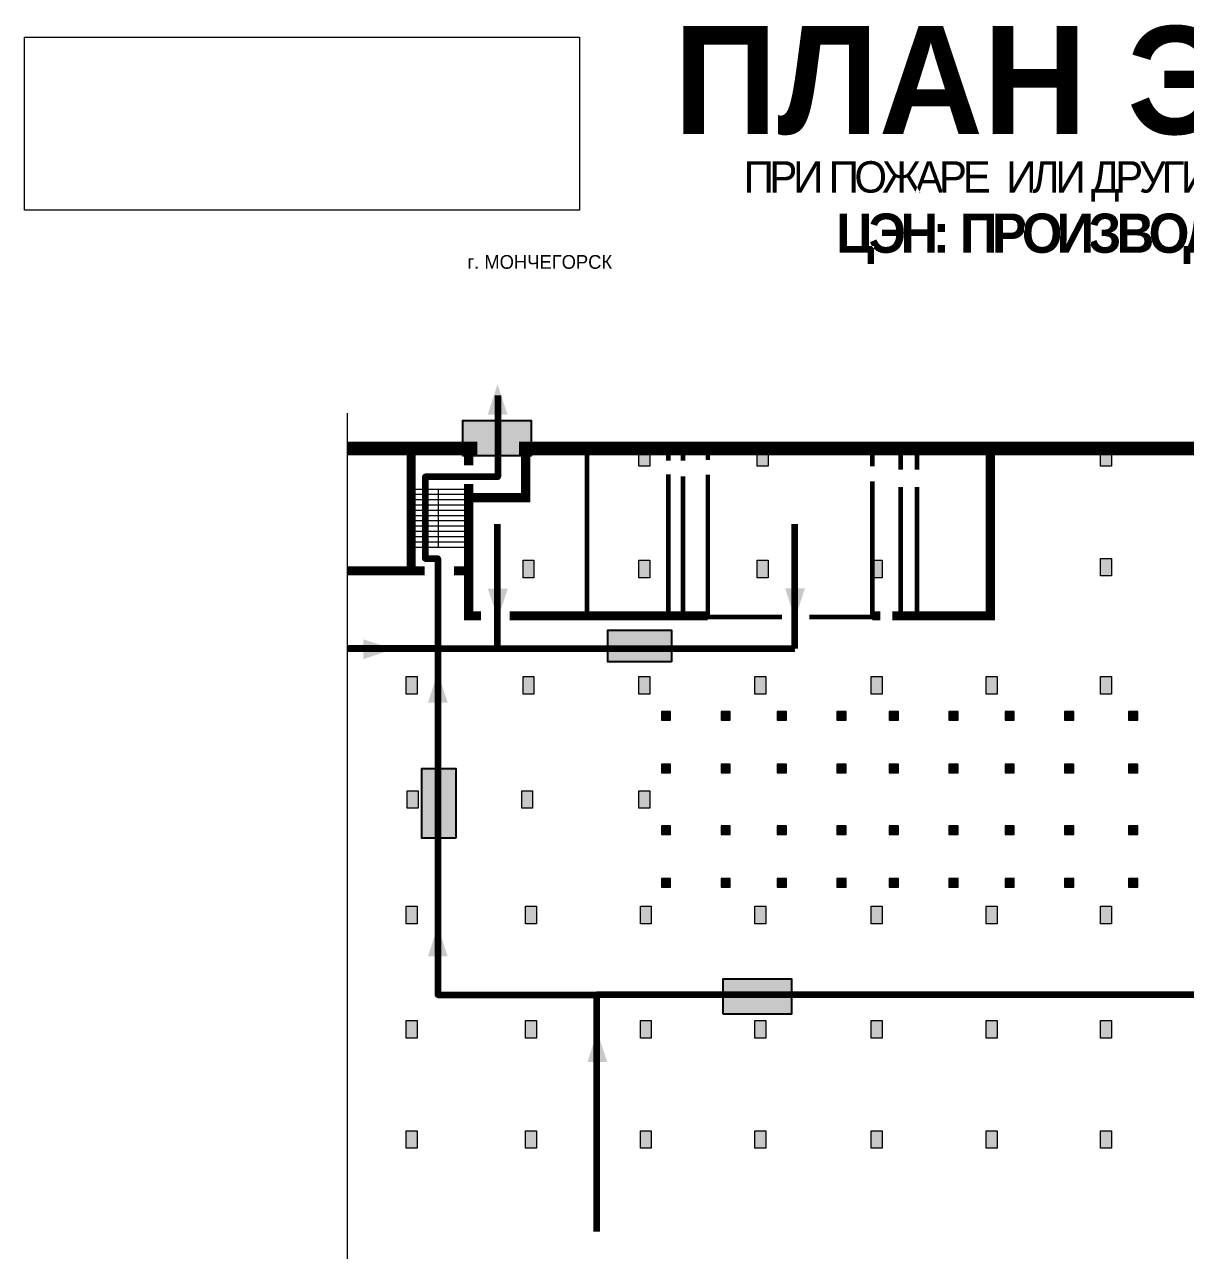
# Model space of a CAD drawing. Header units: millimetres. Extents: x 13810 to 67229, y 12374 to 21950.
# Drawn here: x 37206.5 to 37443.2, y 14286.1 to 14536.1 of the extents above; entities that cross this region are included whole.
import ezdxf

# ---------------------------------------------------------------- set-up
doc = ezdxf.new("R2010")
doc.units = ezdxf.units.MM
doc.layers.add('План_Штампы', color=7, linetype='Continuous')
doc.styles.add('обычный', font='arial.ttf')
picture_1 = doc.add_image_def('image1.jpg', size_in_pixel=(337, 105))

# ---------------------------------------------------------------- blocks, each defined once
blk = doc.blocks.new('A$C32E8229D')
at = {"true_color": 0xffffff}
blk.add_hatch(color=7, dxfattribs=at).paths.add_polyline_path([(0, 0), (0, -8), (16, -8), (16, 0)])
h = blk.add_hatch(color=126)
h.paths.add_polyline_path([(0.2, -0.2), (15.8, -0.2), (15.8, -7.8), (0.2, -7.8)])
h.paths.add_polyline_path([(13.49, -2.05), (12.08, -2.05), (11.37, -2.63, 0.162397), (11.29, -2.84), (11.29, -3.63), (10.35, -3.63), (10.35, -4.05), (11.68, -4.05), (11.68, -3.48), (12.26, -4.28), (11.29, -5.1), (11.29, -6.78), (11.85, -6.78), (11.85, -5.44), (12.8, -4.64), (12.8, -5.94), (14.46, -5.94), (14.46, -5.39), (13.45, -5.39), (13.45, -3.97), (12.46, -2.59), (13.15, -2.59), (13.69, -3.34), (14.18, -3)], flags=16)
h.paths.add_polyline_path([(10.74, -1.82, 1), (11.8, -1.82, 1)], flags=16)
h.paths.add_polyline_path([(9.39, -3.59), (5.99, -3.59), (6.56, -3.03), (5.91, -3.03), (5.1, -3.83), (5.91, -4.64), (6.56, -4.64), (5.99, -4.09), (9.39, -4.09)], flags=16)
h.paths.add_polyline_path([(4.29, -1.08), (1.72, -1.08), (1.72, -6.6), (4.29, -6.6)], flags=16)
at = {"color": 126}
blk.add_lwpolyline([(16, -8), (0, -8), (0, 0), (16, 0)], close=True, dxfattribs=at)
blk = doc.blocks.new('A$C7B4425F7')
at = {"true_color": 0xffffff}
blk.add_hatch(color=7, dxfattribs=at).paths.add_polyline_path([(0, 0), (-16, 0), (-16, -8), (0, -8)])
h = blk.add_hatch(color=126)
h.paths.add_polyline_path([(-0.2, -0.2), (-15.8, -0.2), (-15.8, -7.8), (-0.2, -7.8)])
h.paths.add_polyline_path([(-11.76, -2.03), (-11.76, -3.66), (-11.17, -3.66, -0.568275), (-11.17, -6.18), (-12.58, -6.18), (-12.58, -2.03)], flags=16)
h.paths.add_polyline_path([(-13.33, -4.12, -0.495768), (-13.59, -6.18), (-15.03, -6.18), (-15.03, -2.03), (-13.59, -2.03, -0.487973)], flags=16)
h.paths.add_polyline_path([(-10.25, -2.03), (-9.48, -2.03), (-9.48, -6.18), (-10.25, -6.18)], flags=16)
h.paths.add_polyline_path([(-13.84, -3.69), (-14.24, -3.69), (-14.24, -3.03), (-13.9, -3.03, -0.692621)], flags=0)
h.paths.add_polyline_path([(-9.15, -2.03), (-8.4, -2.03), (-8.04, -3.07), (-7.68, -2.03), (-6.93, -2.03), (-7.64, -4.1), (-6.93, -6.18), (-7.68, -6.18), (-8.04, -5.14), (-8.4, -6.18), (-9.15, -6.18), (-8.44, -4.1)], flags=16)
h.paths.add_polyline_path([(-11.76, -4.46), (-11.42, -4.46, -0.692621), (-11.36, -5.12), (-11.76, -5.12)], flags=0)
h.paths.add_polyline_path([(-13.9, -5.2), (-14.24, -5.2), (-14.24, -4.55), (-13.84, -4.55, -0.708038)], flags=0)
edge = h.paths.add_edge_path(flags=16)
edge.add_ellipse((-5.51, -4.08), major_axis=(0, 2.05), ratio=0.586184, start_angle=0, end_angle=360)
edge = h.paths.add_edge_path(flags=0)
edge.add_ellipse((-5.51, -4.08), major_axis=(0, 1.14), ratio=0.454828, start_angle=0, end_angle=360)
h.paths.add_polyline_path([(-4.13, -4.96, 0.377264), (-3.48, -4.52, 0.0555), (-3.16, -2.03), (-1.66, -2.03), (-1.66, -4.96), (-0.96, -4.96), (-0.96, -7.01), (-1.75, -7.01), (-1.75, -6.18), (-3.3, -6.18), (-3.3, -7.02), (-4.13, -7.02)], flags=16)
h.paths.add_polyline_path([(-2.73, -2.91), (-2.28, -2.91), (-2.28, -4.96), (-3.05, -4.96, 0.079136)], flags=0)
at = {"color": 126}
blk.add_lwpolyline([(-16, -8), (0, -8), (0, 0), (-16, 0)], close=True, dxfattribs=at)

msp = doc.modelspace()

# ---------------------------------------------------------------- hatches: boundary and pattern name
at = {"lineweight": 0}
h = msp.add_hatch(color=256, dxfattribs=at)
h.dxf.hatch_style = 1
h.paths.add_polyline_path([(37331.77, 14446.07), (37333.99, 14446.07), (37333.99, 14449.64), (37331.77, 14449.64)])
h = msp.add_hatch(color=256, dxfattribs=at)
h.dxf.hatch_style = 1
h.paths.add_polyline_path([(37355.87, 14446.07), (37358.1, 14446.07), (37358.1, 14449.64), (37355.87, 14449.64)])
h = msp.add_hatch(color=256, dxfattribs=at)
h.dxf.hatch_style = 1
h.paths.add_polyline_path([(37425.87, 14446.07), (37428.1, 14446.07), (37428.1, 14449.64), (37425.87, 14449.64)])
h = msp.add_hatch(color=256, dxfattribs=at)
h.dxf.hatch_style = 1
h.paths.add_polyline_path([(37308.16, 14423.3), (37310.38, 14423.3), (37310.38, 14426.87), (37308.16, 14426.87)])
h = msp.add_hatch(color=256, dxfattribs=at)
h.dxf.hatch_style = 1
h.paths.add_polyline_path([(37331.77, 14423.3), (37333.99, 14423.3), (37333.99, 14426.87), (37331.77, 14426.87)])
h = msp.add_hatch(color=256, dxfattribs=at)
h.dxf.hatch_style = 1
h.paths.add_polyline_path([(37355.87, 14423.3), (37358.1, 14423.3), (37358.1, 14426.87), (37355.87, 14426.87)])
h = msp.add_hatch(color=256, dxfattribs=at)
h.dxf.hatch_style = 1
h.paths.add_polyline_path([(37379.1, 14423.3), (37381.33, 14423.3), (37381.33, 14426.87), (37379.1, 14426.87)])
h = msp.add_hatch(color=256, dxfattribs=at)
h.dxf.hatch_style = 1
h.paths.add_polyline_path([(37425.87, 14423.65), (37428.1, 14423.65), (37428.1, 14427.22), (37425.87, 14427.22)])
h = msp.add_hatch(color=256, dxfattribs=at)
h.dxf.hatch_style = 1
h.paths.add_polyline_path([(37284.35, 14399.59), (37286.57, 14399.59), (37286.57, 14403.15), (37284.35, 14403.15)])
h = msp.add_hatch(color=256, dxfattribs=at)
h.dxf.hatch_style = 1
h.paths.add_polyline_path([(37308.16, 14399.59), (37310.38, 14399.59), (37310.38, 14403.15), (37308.16, 14403.15)])
h = msp.add_hatch(color=256, dxfattribs=at)
h.dxf.hatch_style = 1
h.paths.add_polyline_path([(37331.77, 14399.59), (37333.99, 14399.59), (37333.99, 14403.15), (37331.77, 14403.15)])
h = msp.add_hatch(color=256, dxfattribs=at)
h.dxf.hatch_style = 1
h.paths.add_polyline_path([(37355.4, 14399.59), (37357.63, 14399.59), (37357.63, 14403.15), (37355.4, 14403.15)])
h = msp.add_hatch(color=256, dxfattribs=at)
h.dxf.hatch_style = 1
h.paths.add_polyline_path([(37379.1, 14399.59), (37381.33, 14399.59), (37381.33, 14403.15), (37379.1, 14403.15)])
h = msp.add_hatch(color=256, dxfattribs=at)
h.dxf.hatch_style = 1
h.paths.add_polyline_path([(37402.54, 14399.59), (37404.76, 14399.59), (37404.76, 14403.15), (37402.54, 14403.15)])
h = msp.add_hatch(color=256, dxfattribs=at)
h.dxf.hatch_style = 1
h.paths.add_polyline_path([(37425.87, 14399.59), (37428.1, 14399.59), (37428.1, 14403.15), (37425.87, 14403.15)])
h = msp.add_hatch(color=256, dxfattribs=at)
h.dxf.hatch_style = 1
h.paths.add_polyline_path([(37336.36, 14396.05), (37336.36, 14394.29), (37338.23, 14394.29), (37338.23, 14396.05)])
h = msp.add_hatch(color=256, dxfattribs=at)
h.dxf.hatch_style = 1
h.paths.add_polyline_path([(37348.51, 14396.05), (37348.51, 14394.29), (37350.38, 14394.29), (37350.38, 14396.05)])
h = msp.add_hatch(color=256, dxfattribs=at)
h.dxf.hatch_style = 1
h.paths.add_polyline_path([(37359.96, 14396.05), (37359.96, 14394.29), (37361.83, 14394.29), (37361.83, 14396.05)])
h = msp.add_hatch(color=256, dxfattribs=at)
h.dxf.hatch_style = 1
h.paths.add_polyline_path([(37372.11, 14396.05), (37372.11, 14394.29), (37373.98, 14394.29), (37373.98, 14396.05)])
h = msp.add_hatch(color=256, dxfattribs=at)
h.dxf.hatch_style = 1
h.paths.add_polyline_path([(37382.79, 14396.05), (37382.79, 14394.29), (37384.67, 14394.29), (37384.67, 14396.05)])
h = msp.add_hatch(color=256, dxfattribs=at)
h.dxf.hatch_style = 1
h.paths.add_polyline_path([(37394.94, 14396.05), (37394.94, 14394.29), (37396.82, 14394.29), (37396.82, 14396.05)])
h = msp.add_hatch(color=256, dxfattribs=at)
h.dxf.hatch_style = 1
h.paths.add_polyline_path([(37406.39, 14396.05), (37406.39, 14394.29), (37408.27, 14394.29), (37408.27, 14396.05)])
h = msp.add_hatch(color=256, dxfattribs=at)
h.dxf.hatch_style = 1
h.paths.add_polyline_path([(37418.54, 14396.05), (37418.54, 14394.29), (37420.42, 14394.29), (37420.42, 14396.05)])
h = msp.add_hatch(color=256, dxfattribs=at)
h.dxf.hatch_style = 1
h.paths.add_polyline_path([(37431.58, 14396.05), (37431.58, 14394.29), (37433.45, 14394.29), (37433.45, 14396.05)])
h = msp.add_hatch(color=256, dxfattribs=at)
h.dxf.hatch_style = 1
h.paths.add_polyline_path([(37336.36, 14385.3), (37336.36, 14383.55), (37338.23, 14383.55), (37338.23, 14385.3)])
h = msp.add_hatch(color=256, dxfattribs=at)
h.dxf.hatch_style = 1
h.paths.add_polyline_path([(37348.51, 14385.3), (37348.51, 14383.55), (37350.38, 14383.55), (37350.38, 14385.3)])
h = msp.add_hatch(color=256, dxfattribs=at)
h.dxf.hatch_style = 1
h.paths.add_polyline_path([(37359.96, 14385.3), (37359.96, 14383.55), (37361.83, 14383.55), (37361.83, 14385.3)])
h = msp.add_hatch(color=256, dxfattribs=at)
h.dxf.hatch_style = 1
h.paths.add_polyline_path([(37372.11, 14385.3), (37372.11, 14383.55), (37373.98, 14383.55), (37373.98, 14385.3)])
h = msp.add_hatch(color=256, dxfattribs=at)
h.dxf.hatch_style = 1
h.paths.add_polyline_path([(37382.79, 14385.3), (37382.79, 14383.55), (37384.67, 14383.55), (37384.67, 14385.3)])
h = msp.add_hatch(color=256, dxfattribs=at)
h.dxf.hatch_style = 1
h.paths.add_polyline_path([(37394.94, 14385.3), (37394.94, 14383.55), (37396.82, 14383.55), (37396.82, 14385.3)])
h = msp.add_hatch(color=256, dxfattribs=at)
h.dxf.hatch_style = 1
h.paths.add_polyline_path([(37406.39, 14385.3), (37406.39, 14383.55), (37408.27, 14383.55), (37408.27, 14385.3)])
h = msp.add_hatch(color=256, dxfattribs=at)
h.dxf.hatch_style = 1
h.paths.add_polyline_path([(37418.54, 14385.3), (37418.54, 14383.55), (37420.42, 14383.55), (37420.42, 14385.3)])
h = msp.add_hatch(color=256, dxfattribs=at)
h.dxf.hatch_style = 1
h.paths.add_polyline_path([(37431.58, 14385.3), (37431.58, 14383.55), (37433.45, 14383.55), (37433.45, 14385.3)])
h = msp.add_hatch(color=256, dxfattribs=at)
h.dxf.hatch_style = 1
h.paths.add_polyline_path([(37284.54, 14376.3), (37286.77, 14376.3), (37286.77, 14379.86), (37284.54, 14379.86)])
h = msp.add_hatch(color=256, dxfattribs=at)
h.dxf.hatch_style = 1
h.paths.add_polyline_path([(37307.88, 14376.3), (37310.1, 14376.3), (37310.1, 14379.86), (37307.88, 14379.86)])
h = msp.add_hatch(color=256, dxfattribs=at)
h.dxf.hatch_style = 1
h.paths.add_polyline_path([(37331.77, 14376.3), (37333.99, 14376.3), (37333.99, 14379.86), (37331.77, 14379.86)])
h = msp.add_hatch(color=256, dxfattribs=at)
h.dxf.hatch_style = 1
h.paths.add_polyline_path([(37336.36, 14372.73), (37336.36, 14370.97), (37338.23, 14370.97), (37338.23, 14372.73)])
h = msp.add_hatch(color=256, dxfattribs=at)
h.dxf.hatch_style = 1
h.paths.add_polyline_path([(37348.51, 14372.73), (37348.51, 14370.97), (37350.38, 14370.97), (37350.38, 14372.73)])
h = msp.add_hatch(color=256, dxfattribs=at)
h.dxf.hatch_style = 1
h.paths.add_polyline_path([(37359.96, 14372.73), (37359.96, 14370.97), (37361.83, 14370.97), (37361.83, 14372.73)])
h = msp.add_hatch(color=256, dxfattribs=at)
h.dxf.hatch_style = 1
h.paths.add_polyline_path([(37372.11, 14372.73), (37372.11, 14370.97), (37373.98, 14370.97), (37373.98, 14372.73)])
h = msp.add_hatch(color=256, dxfattribs=at)
h.dxf.hatch_style = 1
h.paths.add_polyline_path([(37382.79, 14372.73), (37382.79, 14370.97), (37384.67, 14370.97), (37384.67, 14372.73)])
h = msp.add_hatch(color=256, dxfattribs=at)
h.dxf.hatch_style = 1
h.paths.add_polyline_path([(37394.94, 14372.73), (37394.94, 14370.97), (37396.82, 14370.97), (37396.82, 14372.73)])
h = msp.add_hatch(color=256, dxfattribs=at)
h.dxf.hatch_style = 1
h.paths.add_polyline_path([(37406.39, 14372.73), (37406.39, 14370.97), (37408.27, 14370.97), (37408.27, 14372.73)])
h = msp.add_hatch(color=256, dxfattribs=at)
h.dxf.hatch_style = 1
h.paths.add_polyline_path([(37418.54, 14372.73), (37418.54, 14370.97), (37420.42, 14370.97), (37420.42, 14372.73)])
h = msp.add_hatch(color=256, dxfattribs=at)
h.dxf.hatch_style = 1
h.paths.add_polyline_path([(37431.58, 14372.73), (37431.58, 14370.97), (37433.45, 14370.97), (37433.45, 14372.73)])
h = msp.add_hatch(color=256, dxfattribs=at)
h.dxf.hatch_style = 1
h.paths.add_polyline_path([(37336.36, 14361.98), (37336.36, 14360.22), (37338.23, 14360.22), (37338.23, 14361.98)])
h = msp.add_hatch(color=256, dxfattribs=at)
h.dxf.hatch_style = 1
h.paths.add_polyline_path([(37348.51, 14361.98), (37348.51, 14360.22), (37350.38, 14360.22), (37350.38, 14361.98)])
h = msp.add_hatch(color=256, dxfattribs=at)
h.dxf.hatch_style = 1
h.paths.add_polyline_path([(37359.96, 14361.98), (37359.96, 14360.22), (37361.83, 14360.22), (37361.83, 14361.98)])
h = msp.add_hatch(color=256, dxfattribs=at)
h.dxf.hatch_style = 1
h.paths.add_polyline_path([(37372.11, 14361.98), (37372.11, 14360.22), (37373.98, 14360.22), (37373.98, 14361.98)])
h = msp.add_hatch(color=256, dxfattribs=at)
h.dxf.hatch_style = 1
h.paths.add_polyline_path([(37382.79, 14361.98), (37382.79, 14360.22), (37384.67, 14360.22), (37384.67, 14361.98)])
h = msp.add_hatch(color=256, dxfattribs=at)
h.dxf.hatch_style = 1
h.paths.add_polyline_path([(37394.94, 14361.98), (37394.94, 14360.22), (37396.82, 14360.22), (37396.82, 14361.98)])
h = msp.add_hatch(color=256, dxfattribs=at)
h.dxf.hatch_style = 1
h.paths.add_polyline_path([(37406.39, 14361.98), (37406.39, 14360.22), (37408.27, 14360.22), (37408.27, 14361.98)])
h = msp.add_hatch(color=256, dxfattribs=at)
h.dxf.hatch_style = 1
h.paths.add_polyline_path([(37418.54, 14361.98), (37418.54, 14360.22), (37420.42, 14360.22), (37420.42, 14361.98)])
h = msp.add_hatch(color=256, dxfattribs=at)
h.dxf.hatch_style = 1
h.paths.add_polyline_path([(37431.58, 14361.98), (37431.58, 14360.22), (37433.45, 14360.22), (37433.45, 14361.98)])
h = msp.add_hatch(color=256, dxfattribs=at)
h.dxf.hatch_style = 1
h.paths.add_polyline_path([(37284.35, 14352.76), (37286.57, 14352.76), (37286.57, 14356.33), (37284.35, 14356.33)])
h = msp.add_hatch(color=256, dxfattribs=at)
h.dxf.hatch_style = 1
h.paths.add_polyline_path([(37308.63, 14352.76), (37310.86, 14352.76), (37310.86, 14356.33), (37308.63, 14356.33)])
h = msp.add_hatch(color=256, dxfattribs=at)
h.dxf.hatch_style = 1
h.paths.add_polyline_path([(37332.07, 14352.76), (37334.29, 14352.76), (37334.29, 14356.33), (37332.07, 14356.33)])
h = msp.add_hatch(color=256, dxfattribs=at)
h.dxf.hatch_style = 1
h.paths.add_polyline_path([(37355.4, 14352.76), (37357.63, 14352.76), (37357.63, 14356.33), (37355.4, 14356.33)])
h = msp.add_hatch(color=256, dxfattribs=at)
h.dxf.hatch_style = 1
h.paths.add_polyline_path([(37379.1, 14352.76), (37381.33, 14352.76), (37381.33, 14356.33), (37379.1, 14356.33)])
h = msp.add_hatch(color=256, dxfattribs=at)
h.dxf.hatch_style = 1
h.paths.add_polyline_path([(37402.54, 14352.76), (37404.76, 14352.76), (37404.76, 14356.33), (37402.54, 14356.33)])
h = msp.add_hatch(color=256, dxfattribs=at)
h.dxf.hatch_style = 1
h.paths.add_polyline_path([(37425.87, 14352.76), (37428.1, 14352.76), (37428.1, 14356.33), (37425.87, 14356.33)])
h = msp.add_hatch(color=256, dxfattribs=at)
h.dxf.hatch_style = 1
h.paths.add_polyline_path([(37284.35, 14329.46), (37286.57, 14329.46), (37286.57, 14333.02), (37284.35, 14333.02)])
h = msp.add_hatch(color=256, dxfattribs=at)
h.dxf.hatch_style = 1
h.paths.add_polyline_path([(37308.63, 14329.46), (37310.86, 14329.46), (37310.86, 14333.02), (37308.63, 14333.02)])
h = msp.add_hatch(color=256, dxfattribs=at)
h.dxf.hatch_style = 1
h.paths.add_polyline_path([(37332.07, 14329.46), (37334.29, 14329.46), (37334.29, 14333.02), (37332.07, 14333.02)])
h = msp.add_hatch(color=256, dxfattribs=at)
h.dxf.hatch_style = 1
h.paths.add_polyline_path([(37355.4, 14329.46), (37357.63, 14329.46), (37357.63, 14333.02), (37355.4, 14333.02)])
h = msp.add_hatch(color=256, dxfattribs=at)
h.dxf.hatch_style = 1
h.paths.add_polyline_path([(37379.1, 14329.46), (37381.33, 14329.46), (37381.33, 14333.02), (37379.1, 14333.02)])
h = msp.add_hatch(color=256, dxfattribs=at)
h.dxf.hatch_style = 1
h.paths.add_polyline_path([(37402.54, 14329.46), (37404.76, 14329.46), (37404.76, 14333.02), (37402.54, 14333.02)])
h = msp.add_hatch(color=256, dxfattribs=at)
h.dxf.hatch_style = 1
h.paths.add_polyline_path([(37425.87, 14329.46), (37428.1, 14329.46), (37428.1, 14333.02), (37425.87, 14333.02)])
h = msp.add_hatch(color=256, dxfattribs=at)
h.dxf.hatch_style = 1
h.paths.add_polyline_path([(37284.35, 14306.99), (37286.57, 14306.99), (37286.57, 14310.56), (37284.35, 14310.56)])
h = msp.add_hatch(color=256, dxfattribs=at)
h.dxf.hatch_style = 1
h.paths.add_polyline_path([(37308.63, 14306.99), (37310.86, 14306.99), (37310.86, 14310.56), (37308.63, 14310.56)])
h = msp.add_hatch(color=256, dxfattribs=at)
h.dxf.hatch_style = 1
h.paths.add_polyline_path([(37332.07, 14306.99), (37334.29, 14306.99), (37334.29, 14310.56), (37332.07, 14310.56)])
h = msp.add_hatch(color=256, dxfattribs=at)
h.dxf.hatch_style = 1
h.paths.add_polyline_path([(37355.4, 14306.99), (37357.63, 14306.99), (37357.63, 14310.56), (37355.4, 14310.56)])
h = msp.add_hatch(color=256, dxfattribs=at)
h.dxf.hatch_style = 1
h.paths.add_polyline_path([(37379.1, 14306.99), (37381.33, 14306.99), (37381.33, 14310.56), (37379.1, 14310.56)])
h = msp.add_hatch(color=256, dxfattribs=at)
h.dxf.hatch_style = 1
h.paths.add_polyline_path([(37402.54, 14306.99), (37404.76, 14306.99), (37404.76, 14310.56), (37402.54, 14310.56)])
h = msp.add_hatch(color=256, dxfattribs=at)
h.dxf.hatch_style = 1
h.paths.add_polyline_path([(37425.87, 14306.99), (37428.1, 14306.99), (37428.1, 14310.56), (37425.87, 14310.56)])

# ---------------------------------------------------------------- linework, layer by layer
at = {"color": 126, "lineweight": 100, "true_color": 0x008754}
for points in [[(37303, 14460.41), (37303, 14443.86), (37288.22, 14443.86), (37288.22, 14427.23), (37290.79, 14427.23), (37290.79, 14338.28), (37323.12, 14338.28)], [(37302.97, 14408.85), (37302.97, 14434.18)], [(37363.55, 14408.85), (37363.55, 14434.18)], [(37290.79, 14408.85), (37363.55, 14408.85)], [(37528.22, 14338.28), (37323.12, 14338.28), (37323.12, 14290.01)]]:
    msp.add_lwpolyline(points, dxfattribs=at)
at = {"lineweight": 0}
for points in [[(37272.33, 14456.83), (37272.33, 14247.97)], [(37331.77, 14449.64), (37333.99, 14449.64), (37333.99, 14446.07), (37331.77, 14446.07), (37331.77, 14449.64)], [(37355.87, 14449.64), (37358.1, 14449.64), (37358.1, 14446.07), (37355.87, 14446.07), (37355.87, 14449.64)], [(37425.87, 14449.64), (37428.1, 14449.64), (37428.1, 14446.07), (37425.87, 14446.07), (37425.87, 14449.64)], [(37297.06, 14441.3), (37285.01, 14441.3)], [(37290.83, 14441.3), (37290.83, 14429.49)], [(37297.06, 14440.23), (37285.01, 14440.23)], [(37297.06, 14440.23), (37285.01, 14440.23)], [(37297.06, 14439.15), (37285.01, 14439.15)], [(37297.06, 14439.15), (37285.01, 14439.15)], [(37297.06, 14438.08), (37285.01, 14438.08)], [(37297.06, 14438.08), (37285.01, 14438.08)], [(37297.06, 14437.01), (37285.01, 14437.01)], [(37297.06, 14437.01), (37285.01, 14437.01)], [(37297.06, 14435.93), (37285.01, 14435.93)], [(37297.06, 14435.93), (37285.01, 14435.93)], [(37297.06, 14434.86), (37285.01, 14434.86)], [(37297.06, 14434.86), (37285.01, 14434.86)], [(37297.06, 14433.78), (37285.01, 14433.78)], [(37297.06, 14433.78), (37285.01, 14433.78)], [(37297.06, 14432.71), (37285.01, 14432.71)], [(37297.06, 14432.71), (37285.01, 14432.71)], [(37297.06, 14431.64), (37285.01, 14431.64)], [(37297.06, 14431.64), (37285.01, 14431.64)], [(37297.06, 14430.56), (37285.01, 14430.56)], [(37297.06, 14430.56), (37285.01, 14430.56)], [(37297.06, 14429.49), (37285.01, 14429.49)], [(37308.16, 14426.87), (37310.38, 14426.87), (37310.38, 14423.3), (37308.16, 14423.3), (37308.16, 14426.87)], [(37331.77, 14426.87), (37333.99, 14426.87), (37333.99, 14423.3), (37331.77, 14423.3), (37331.77, 14426.87)], [(37355.87, 14426.87), (37358.1, 14426.87), (37358.1, 14423.3), (37355.87, 14423.3), (37355.87, 14426.87)], [(37379.1, 14426.87), (37381.33, 14426.87), (37381.33, 14423.3), (37379.1, 14423.3), (37379.1, 14426.87)], [(37425.87, 14427.22), (37428.1, 14427.22), (37428.1, 14423.65), (37425.87, 14423.65), (37425.87, 14427.22)], [(37284.35, 14403.15), (37286.57, 14403.15), (37286.57, 14399.59), (37284.35, 14399.59), (37284.35, 14403.15)], [(37308.16, 14403.15), (37310.38, 14403.15), (37310.38, 14399.59), (37308.16, 14399.59), (37308.16, 14403.15)], [(37331.77, 14403.15), (37333.99, 14403.15), (37333.99, 14399.59), (37331.77, 14399.59), (37331.77, 14403.15)], [(37355.4, 14403.15), (37357.63, 14403.15), (37357.63, 14399.59), (37355.4, 14399.59), (37355.4, 14403.15)], [(37379.1, 14403.15), (37381.33, 14403.15), (37381.33, 14399.59), (37379.1, 14399.59), (37379.1, 14403.15)], [(37402.54, 14403.15), (37404.76, 14403.15), (37404.76, 14399.59), (37402.54, 14399.59), (37402.54, 14403.15)], [(37425.87, 14403.15), (37428.1, 14403.15), (37428.1, 14399.59), (37425.87, 14399.59), (37425.87, 14403.15)], [(37338.23, 14396.05), (37336.36, 14396.05), (37336.36, 14394.29), (37338.23, 14394.29), (37338.23, 14396.05)], [(37350.38, 14396.05), (37348.51, 14396.05), (37348.51, 14394.29), (37350.38, 14394.29), (37350.38, 14396.05)], [(37361.83, 14396.05), (37359.96, 14396.05), (37359.96, 14394.29), (37361.83, 14394.29), (37361.83, 14396.05)], [(37373.98, 14396.05), (37372.11, 14396.05), (37372.11, 14394.29), (37373.98, 14394.29), (37373.98, 14396.05)], [(37384.67, 14396.05), (37382.79, 14396.05), (37382.79, 14394.29), (37384.67, 14394.29), (37384.67, 14396.05)], [(37396.82, 14396.05), (37394.94, 14396.05), (37394.94, 14394.29), (37396.82, 14394.29), (37396.82, 14396.05)], [(37408.27, 14396.05), (37406.39, 14396.05), (37406.39, 14394.29), (37408.27, 14394.29), (37408.27, 14396.05)], [(37420.42, 14396.05), (37418.54, 14396.05), (37418.54, 14394.29), (37420.42, 14394.29), (37420.42, 14396.05)], [(37433.45, 14396.05), (37431.58, 14396.05), (37431.58, 14394.29), (37433.45, 14394.29), (37433.45, 14396.05)], [(37338.23, 14385.3), (37336.36, 14385.3), (37336.36, 14383.55), (37338.23, 14383.55), (37338.23, 14385.3)], [(37350.38, 14385.3), (37348.51, 14385.3), (37348.51, 14383.55), (37350.38, 14383.55), (37350.38, 14385.3)], [(37361.83, 14385.3), (37359.96, 14385.3), (37359.96, 14383.55), (37361.83, 14383.55), (37361.83, 14385.3)], [(37373.98, 14385.3), (37372.11, 14385.3), (37372.11, 14383.55), (37373.98, 14383.55), (37373.98, 14385.3)], [(37384.67, 14385.3), (37382.79, 14385.3), (37382.79, 14383.55), (37384.67, 14383.55), (37384.67, 14385.3)], [(37396.82, 14385.3), (37394.94, 14385.3), (37394.94, 14383.55), (37396.82, 14383.55), (37396.82, 14385.3)], [(37408.27, 14385.3), (37406.39, 14385.3), (37406.39, 14383.55), (37408.27, 14383.55), (37408.27, 14385.3)], [(37420.42, 14385.3), (37418.54, 14385.3), (37418.54, 14383.55), (37420.42, 14383.55), (37420.42, 14385.3)], [(37433.45, 14385.3), (37431.58, 14385.3), (37431.58, 14383.55), (37433.45, 14383.55), (37433.45, 14385.3)], [(37284.54, 14379.86), (37286.77, 14379.86), (37286.77, 14376.3), (37284.54, 14376.3), (37284.54, 14379.86)], [(37307.88, 14379.86), (37310.1, 14379.86), (37310.1, 14376.3), (37307.88, 14376.3), (37307.88, 14379.86)], [(37331.77, 14379.86), (37333.99, 14379.86), (37333.99, 14376.3), (37331.77, 14376.3), (37331.77, 14379.86)], [(37338.23, 14372.73), (37336.36, 14372.73), (37336.36, 14370.97), (37338.23, 14370.97), (37338.23, 14372.73)], [(37350.38, 14372.73), (37348.51, 14372.73), (37348.51, 14370.97), (37350.38, 14370.97), (37350.38, 14372.73)], [(37361.83, 14372.73), (37359.96, 14372.73), (37359.96, 14370.97), (37361.83, 14370.97), (37361.83, 14372.73)], [(37373.98, 14372.73), (37372.11, 14372.73), (37372.11, 14370.97), (37373.98, 14370.97), (37373.98, 14372.73)], [(37384.67, 14372.73), (37382.79, 14372.73), (37382.79, 14370.97), (37384.67, 14370.97), (37384.67, 14372.73)], [(37396.82, 14372.73), (37394.94, 14372.73), (37394.94, 14370.97), (37396.82, 14370.97), (37396.82, 14372.73)], [(37408.27, 14372.73), (37406.39, 14372.73), (37406.39, 14370.97), (37408.27, 14370.97), (37408.27, 14372.73)], [(37420.42, 14372.73), (37418.54, 14372.73), (37418.54, 14370.97), (37420.42, 14370.97), (37420.42, 14372.73)], [(37433.45, 14372.73), (37431.58, 14372.73), (37431.58, 14370.97), (37433.45, 14370.97), (37433.45, 14372.73)], [(37338.23, 14361.98), (37336.36, 14361.98), (37336.36, 14360.22), (37338.23, 14360.22), (37338.23, 14361.98)], [(37350.38, 14361.98), (37348.51, 14361.98), (37348.51, 14360.22), (37350.38, 14360.22), (37350.38, 14361.98)], [(37361.83, 14361.98), (37359.96, 14361.98), (37359.96, 14360.22), (37361.83, 14360.22), (37361.83, 14361.98)], [(37373.98, 14361.98), (37372.11, 14361.98), (37372.11, 14360.22), (37373.98, 14360.22), (37373.98, 14361.98)], [(37384.67, 14361.98), (37382.79, 14361.98), (37382.79, 14360.22), (37384.67, 14360.22), (37384.67, 14361.98)], [(37396.82, 14361.98), (37394.94, 14361.98), (37394.94, 14360.22), (37396.82, 14360.22), (37396.82, 14361.98)], [(37408.27, 14361.98), (37406.39, 14361.98), (37406.39, 14360.22), (37408.27, 14360.22), (37408.27, 14361.98)], [(37420.42, 14361.98), (37418.54, 14361.98), (37418.54, 14360.22), (37420.42, 14360.22), (37420.42, 14361.98)], [(37433.45, 14361.98), (37431.58, 14361.98), (37431.58, 14360.22), (37433.45, 14360.22), (37433.45, 14361.98)], [(37284.35, 14356.33), (37286.57, 14356.33), (37286.57, 14352.76), (37284.35, 14352.76), (37284.35, 14356.33)], [(37308.63, 14356.33), (37310.86, 14356.33), (37310.86, 14352.76), (37308.63, 14352.76), (37308.63, 14356.33)], [(37332.07, 14356.33), (37334.29, 14356.33), (37334.29, 14352.76), (37332.07, 14352.76), (37332.07, 14356.33)], [(37355.4, 14356.33), (37357.63, 14356.33), (37357.63, 14352.76), (37355.4, 14352.76), (37355.4, 14356.33)], [(37379.1, 14356.33), (37381.33, 14356.33), (37381.33, 14352.76), (37379.1, 14352.76), (37379.1, 14356.33)], [(37402.54, 14356.33), (37404.76, 14356.33), (37404.76, 14352.76), (37402.54, 14352.76), (37402.54, 14356.33)], [(37425.87, 14356.33), (37428.1, 14356.33), (37428.1, 14352.76), (37425.87, 14352.76), (37425.87, 14356.33)], [(37284.35, 14333.02), (37286.57, 14333.02), (37286.57, 14329.46), (37284.35, 14329.46), (37284.35, 14333.02)], [(37308.63, 14333.02), (37310.86, 14333.02), (37310.86, 14329.46), (37308.63, 14329.46), (37308.63, 14333.02)], [(37332.07, 14333.02), (37334.29, 14333.02), (37334.29, 14329.46), (37332.07, 14329.46), (37332.07, 14333.02)], [(37355.4, 14333.02), (37357.63, 14333.02), (37357.63, 14329.46), (37355.4, 14329.46), (37355.4, 14333.02)], [(37379.1, 14333.02), (37381.33, 14333.02), (37381.33, 14329.46), (37379.1, 14329.46), (37379.1, 14333.02)], [(37402.54, 14333.02), (37404.76, 14333.02), (37404.76, 14329.46), (37402.54, 14329.46), (37402.54, 14333.02)], [(37425.87, 14333.02), (37428.1, 14333.02), (37428.1, 14329.46), (37425.87, 14329.46), (37425.87, 14333.02)], [(37284.35, 14310.56), (37286.57, 14310.56), (37286.57, 14306.99), (37284.35, 14306.99), (37284.35, 14310.56)], [(37308.63, 14310.56), (37310.86, 14310.56), (37310.86, 14306.99), (37308.63, 14306.99), (37308.63, 14310.56)], [(37332.07, 14310.56), (37334.29, 14310.56), (37334.29, 14306.99), (37332.07, 14306.99), (37332.07, 14310.56)], [(37355.4, 14310.56), (37357.63, 14310.56), (37357.63, 14306.99), (37355.4, 14306.99), (37355.4, 14310.56)], [(37379.1, 14310.56), (37381.33, 14310.56), (37381.33, 14306.99), (37379.1, 14306.99), (37379.1, 14310.56)], [(37402.54, 14310.56), (37404.76, 14310.56), (37404.76, 14306.99), (37402.54, 14306.99), (37402.54, 14310.56)], [(37425.87, 14310.56), (37428.1, 14310.56), (37428.1, 14306.99), (37425.87, 14306.99), (37425.87, 14310.56)]]:
    msp.add_lwpolyline(points, dxfattribs=at)
for points, const_width in [([(37298.81, 14449.64), (37272.33, 14449.64)], 2.82), ([(37285.34, 14424.71), (37285.34, 14449.64)], 1.88), ([(37297.06, 14446.22), (37297.06, 14449.64)], 1.88), ([(37308.7, 14449.64), (37308.7, 14439.61), (37297.06, 14439.61)], 1.88), ([(37481.03, 14449.64), (37307.33, 14449.64)], 2.82), ([(37403.38, 14449.64), (37403.38, 14415.53), (37383.4, 14415.53)], 1.88), ([(37321.18, 14415.53), (37321.18, 14449.64)], 0.941), ([(37337.74, 14447.15), (37337.74, 14449.64)], 0.941), ([(37340.73, 14449.64), (37340.73, 14447.15)], 0.941), ([(37345.81, 14447.3), (37345.81, 14449.64)], 0.941), ([(37379.37, 14446.03), (37379.37, 14449.64)], 0.941), ([(37385.12, 14449.64), (37385.12, 14445.34)], 0.941), ([(37388.46, 14445.34), (37388.46, 14449.64)], 0.941), ([(37299.61, 14415.53), (37297.06, 14415.53), (37297.06, 14442.43)], 1.88), ([(37337.74, 14415.53), (37337.74, 14444.39)], 0.941), ([(37340.73, 14443.96), (37340.73, 14415.53)], 0.941), ([(37360.9, 14415.3), (37345.81, 14415.3), (37345.81, 14444.28)], 0.941), ([(37379.37, 14415.53), (37379.37, 14442.93)], 0.941), ([(37385.12, 14441.78), (37385.12, 14415.53)], 0.941), ([(37388.46, 14441.78), (37388.46, 14415.53)], 0.941), ([(37288.11, 14424.71), (37272.33, 14424.71)], 1.88), ([(37294.08, 14424.71), (37297.06, 14424.71)], 1.88), ([(37345.81, 14415.53), (37305.43, 14415.53)], 1.88), ([(37379.37, 14415.3), (37366.47, 14415.3)], 0.941), ([(37380.98, 14415.53), (37379.37, 14415.53)], 1.88)]:
    msp.add_lwpolyline(points, dxfattribs=dict(at, const_width=const_width))
at = {"color": 126, "lineweight": 100, "true_color": 0x008754}
msp.add_lwpolyline([(37272.33, 14408.85), (37290.79, 14408.85)], close=True, dxfattribs=at)
at = {"layer": 'План_Штампы', "color": 126, "true_color": 0x008754}
for points in [[(37304.98, 14456.54), (37300.95, 14456.55), (37302.94, 14462.73)], [(37300.98, 14421.04), (37305.01, 14421.04), (37303.02, 14414.86)], [(37361.56, 14421.11), (37365.59, 14421.1), (37363.6, 14414.92)], [(37275.6, 14406.7), (37275.6, 14410.73), (37281.78, 14408.74)], [(37292.8, 14397.82), (37288.77, 14397.83), (37290.76, 14404.01)], [(37292.8, 14346.08), (37288.77, 14346.08), (37290.76, 14352.26)], [(37325.31, 14324.55), (37321.28, 14324.56), (37323.27, 14330.74)]]:
    msp.add_solid(points, dxfattribs=at)

# ---------------------------------------------------------------- block references
at = {"layer": 'План_Штампы', "xscale": 0.8800000000000001, "yscale": 0.8800000000000001, "zscale": 0.8800000000000001}
msp.add_blockref('A$C7B4425F7', (37309.89, 14455.26), dxfattribs=at)
at = {"layer": 'План_Штампы', "color": 126, "true_color": 0x008754}
for p, xscale, yscale, zscale, rotation in [((37325.44, 14412.61), 0.8100087101568005, 0.8100087101568005, 0.8100087101568005, 359.9978653237144), ((37287.46, 14384.32), -0.8800000000000001, 0.8800000000000001, 0.8800000000000001, 90)]:
    msp.add_blockref('A$C32E8229D', p, dxfattribs=dict(at, xscale=xscale, yscale=yscale, zscale=zscale, rotation=rotation))
at = {"layer": 'План_Штампы', "color": 126, "true_color": 0x008754, "xscale": -0.8800000000000001, "yscale": 0.8800000000000001, "zscale": 0.8800000000000001}
msp.add_blockref('A$C32E8229D', (37362.96, 14341.44), dxfattribs=at)

# ---------------------------------------------------------------- texts
at = {"lineweight": 0, "style": 'обычный'}
for s, insert, char_height, width, attachment_point in [('{\\fProxima Nova Rg|b1|i0|c204|p2;ПЛАН ЭВАКУАЦИИ}', (37338.86, 14535.74), 22, 493.8901, 1), ('\\pi-8.4,l8.4,t8.4;{\\fProxima Nova Rg|b0|i0|c204|p2;г. МОНЧЕГОРСК\\H1.1997x; }', (37311.56, 14487.65), 2.8, 126.6484, 5)]:
    msp.add_mtext(s, dxfattribs=dict(at, insert=insert, char_height=char_height, width=width, attachment_point=attachment_point))
at = {"color": 0, "lineweight": 0, "insert": (37490.6, 14508.33), "char_height": 8, "width": 449.2158, "attachment_point": 5, "style": 'обычный'}
msp.add_mtext('{\\fArial Black|b1|i0|c204|p34;\\H2x;\\T0.85;  \\fArial Narrow|b0|i0|c204|p34;\\H0.8x;\\W0.9;\\P\\fProxima Nova Rg|b0|i0|c204|p2;\\H0.5x;\\W1;\\C256;ПРИ ПОЖАРЕ  ИЛИ ДРУГИХ ЧРЕЗВЫЧАЙНЫХ СИТУАЦИЯХ  ИЗ ПОМЕЩЕНИЙ \\fProxima Nova Rg|b1|i0|c204|p2;\\H1.25x;\\PЦЭН: ПРОИЗВОДСТВО 1, ГМО-1, корпус 2, отм. +0,00}', dxfattribs=at)

# ---------------------------------------------------------------- pictures from other files: only their frames are drawn
at = {"color": 7, "lineweight": 0, "true_color": 0xf5f5ff}
image = msp.add_image(picture_1, insert=(37206.54, 14498.25), size_in_units=(113.11, 35.24), dxfattribs=at)
image.dxf.flags = 7

doc.saveas('drawing.dxf')
